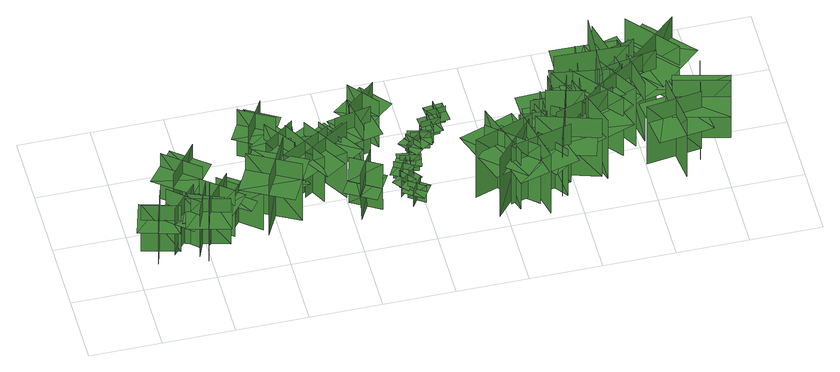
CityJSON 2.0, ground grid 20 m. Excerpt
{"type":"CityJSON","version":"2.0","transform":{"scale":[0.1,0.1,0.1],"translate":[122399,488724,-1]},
"CityObjects":{
"tree1":{"type":"SolitaryVegetationObject","geometry":[{"type":"MultiSurface","lod":"1","boundaries":[[[0,1,2]],[[0,2,3]],[[4,5,6]],[[4,6,7]],[[8,9,10]],[[8,10,11]],[[8,12,13]],[[8,13,9]]]}]},
"tree2":{"type":"SolitaryVegetationObject","geometry":[{"type":"MultiSurface","lod":"1","boundaries":[[[14,15,16]],[[14,16,17]],[[18,19,20]],[[18,20,21]],[[22,23,24]],[[22,24,25]],[[22,26,27]],[[22,27,23]]]}]},
"tree3":{"type":"SolitaryVegetationObject","geometry":[{"type":"MultiSurface","lod":"1","boundaries":[[[28,29,30]],[[28,30,31]],[[32,33,34]],[[32,34,35]],[[36,37,38]],[[36,38,39]],[[36,40,41]],[[36,41,37]]]}]},
"tree4":{"type":"SolitaryVegetationObject","geometry":[{"type":"MultiSurface","lod":"1","boundaries":[[[42,43,44]],[[42,44,45]],[[46,47,48]],[[46,48,49]],[[50,51,52]],[[50,52,53]],[[50,53,54]],[[50,54,55]]]}]},
"tree5":{"type":"SolitaryVegetationObject","geometry":[{"type":"MultiSurface","lod":"1","boundaries":[[[56,57,58]],[[56,58,59]],[[60,61,62]],[[60,62,63]],[[64,65,66]],[[64,66,67]],[[64,67,68]],[[64,68,69]]]}]},
"tree6":{"type":"SolitaryVegetationObject","geometry":[{"type":"MultiSurface","lod":"1","boundaries":[[[70,71,72]],[[70,72,73]],[[74,75,76]],[[74,76,77]],[[78,79,80]],[[78,80,81]],[[78,82,83]],[[78,83,79]]]}]},
"tree7":{"type":"SolitaryVegetationObject","geometry":[{"type":"MultiSurface","lod":"1","boundaries":[[[84,85,86]],[[84,86,87]],[[88,89,90]],[[88,90,91]],[[92,93,94]],[[92,94,95]],[[92,95,96]],[[92,96,97]]]}]},
"tree8":{"type":"SolitaryVegetationObject","geometry":[{"type":"MultiSurface","lod":"1","boundaries":[[[98,99,100]],[[98,100,101]],[[102,103,104]],[[102,104,105]],[[106,107,108]],[[106,108,109]],[[106,109,110]],[[106,110,111]]]}]},
"tree9":{"type":"SolitaryVegetationObject","geometry":[{"type":"MultiSurface","lod":"1","boundaries":[[[112,113,114]],[[112,114,115]],[[116,117,118]],[[116,118,119]],[[120,121,122]],[[120,122,123]],[[120,124,125]],[[120,125,121]]]}]},
"tree10":{"type":"SolitaryVegetationObject","geometry":[{"type":"MultiSurface","lod":"1","boundaries":[[[126,127,128]],[[126,128,129]],[[130,131,132]],[[130,132,133]],[[134,135,136]],[[134,136,137]],[[134,138,139]],[[134,139,135]]]}]},
"tree11":{"type":"SolitaryVegetationObject","geometry":[{"type":"MultiSurface","lod":"1","boundaries":[[[140,141,142]],[[140,142,143]],[[144,145,146]],[[144,146,147]],[[148,149,150]],[[148,150,151]],[[148,151,152]],[[148,152,153]]]}]},
"tree12":{"type":"SolitaryVegetationObject","geometry":[{"type":"MultiSurface","lod":"1","boundaries":[[[154,155,156]],[[154,156,157]],[[158,159,160]],[[158,160,161]],[[162,163,164]],[[162,164,165]],[[162,166,167]],[[162,167,163]]]}]},
"tree13":{"type":"SolitaryVegetationObject","geometry":[{"type":"MultiSurface","lod":"1","boundaries":[[[168,169,170]],[[168,170,171]],[[172,173,174]],[[172,174,175]],[[176,177,178]],[[176,178,179]],[[176,179,180]],[[176,180,181]]]}]},
"tree14":{"type":"SolitaryVegetationObject","geometry":[{"type":"MultiSurface","lod":"1","boundaries":[[[182,183,184]],[[182,184,185]],[[186,187,188]],[[186,188,189]],[[190,191,192]],[[190,192,193]],[[190,193,194]],[[190,194,195]]]}]},
"tree15":{"type":"SolitaryVegetationObject","geometry":[{"type":"MultiSurface","lod":"1","boundaries":[[[196,197,198]],[[196,198,199]],[[200,201,202]],[[200,202,203]],[[204,205,206]],[[204,206,207]],[[204,208,209]],[[204,209,205]]]}]},
"tree16":{"type":"SolitaryVegetationObject","geometry":[{"type":"MultiSurface","lod":"1","boundaries":[[[210,211,212]],[[210,212,213]],[[214,215,216]],[[214,216,217]],[[218,219,215]],[[218,215,214]],[[220,221,211]],[[220,211,210]],[[210,211,222]],[[210,222,223]],[[210,224,225]],[[210,225,211]]]}]},
"tree17":{"type":"SolitaryVegetationObject","geometry":[{"type":"MultiSurface","lod":"1","boundaries":[[[226,227,228]],[[226,228,229]],[[230,231,232]],[[230,232,233]],[[234,235,236]],[[234,236,237]],[[234,238,239]],[[234,239,235]]]}]},
"tree18":{"type":"SolitaryVegetationObject","geometry":[{"type":"MultiSurface","lod":"1","boundaries":[[[240,241,242]],[[240,242,243]],[[244,245,246]],[[244,246,247]],[[248,249,250]],[[248,250,251]],[[248,252,253]],[[248,253,249]]]}]},
"tree19":{"type":"SolitaryVegetationObject","geometry":[{"type":"MultiSurface","lod":"1","boundaries":[[[254,255,256]],[[254,256,257]],[[258,259,260]],[[258,260,261]],[[262,263,264]],[[262,264,265]],[[262,265,266]],[[262,266,267]]]}]},
"tree20":{"type":"SolitaryVegetationObject","geometry":[{"type":"MultiSurface","lod":"1","boundaries":[[[268,269,270]],[[268,270,271]],[[272,273,274]],[[272,274,275]],[[276,277,278]],[[276,278,279]],[[276,279,280]],[[276,280,281]]]}]},
"tree21":{"type":"SolitaryVegetationObject","geometry":[{"type":"MultiSurface","lod":"1","boundaries":[[[282,283,284]],[[282,284,285]],[[286,287,288]],[[286,288,289]],[[290,291,292]],[[290,292,293]],[[290,293,294]],[[290,294,295]]]}]},
"tree22":{"type":"SolitaryVegetationObject","geometry":[{"type":"MultiSurface","lod":"1","boundaries":[[[296,297,298]],[[296,298,299]],[[300,301,302]],[[300,302,303]],[[304,305,306]],[[304,306,307]],[[304,307,308]],[[304,308,309]]]}]},
"tree23":{"type":"SolitaryVegetationObject","geometry":[{"type":"MultiSurface","lod":"1","boundaries":[[[310,311,312]],[[310,312,313]],[[314,315,316]],[[314,316,317]],[[318,319,320]],[[318,320,321]],[[318,321,322]],[[318,322,323]]]}]},
"tree24":{"type":"SolitaryVegetationObject","geometry":[{"type":"MultiSurface","lod":"1","boundaries":[[[324,325,326]],[[324,326,327]],[[328,329,330]],[[328,330,331]],[[332,333,334]],[[332,334,335]],[[332,335,336]],[[332,336,337]]]}]},
"tree25":{"type":"SolitaryVegetationObject","geometry":[{"type":"MultiSurface","lod":"1","boundaries":[[[338,339,340]],[[338,340,341]],[[342,343,344]],[[342,344,345]],[[346,347,348]],[[346,348,349]],[[346,349,350]],[[346,350,351]]]}]},
"tree26":{"type":"SolitaryVegetationObject","geometry":[{"type":"MultiSurface","lod":"1","boundaries":[[[352,353,354]],[[352,354,355]],[[356,357,358]],[[356,358,359]],[[360,361,362]],[[360,362,363]],[[360,363,364]],[[360,364,365]]]}]},
"tree27":{"type":"SolitaryVegetationObject","geometry":[{"type":"MultiSurface","lod":"1","boundaries":[[[366,367,368]],[[366,368,369]],[[370,371,372]],[[370,372,373]],[[374,375,376]],[[374,376,377]],[[374,377,378]],[[374,378,379]]]}]},
"tree28":{"type":"SolitaryVegetationObject","geometry":[{"type":"MultiSurface","lod":"1","boundaries":[[[380,381,382]],[[380,382,383]],[[384,385,386]],[[384,386,387]],[[388,389,390]],[[388,390,391]],[[388,392,393]],[[388,393,389]]]}]},
"tree29":{"type":"SolitaryVegetationObject","geometry":[{"type":"MultiSurface","lod":"1","boundaries":[[[394,395,396]],[[394,396,397]],[[398,399,400]],[[398,400,401]],[[402,403,404]],[[402,404,405]],[[402,405,406]],[[402,406,407]]]}]},
"tree30":{"type":"SolitaryVegetationObject","geometry":[{"type":"MultiSurface","lod":"1","boundaries":[[[408,409,410]],[[408,410,411]],[[412,413,414]],[[412,414,415]],[[416,417,418]],[[416,418,419]],[[416,419,420]],[[416,420,421]]]}]},
"tree31":{"type":"SolitaryVegetationObject","geometry":[{"type":"MultiSurface","lod":"1","boundaries":[[[422,423,424]],[[422,424,425]],[[426,427,428]],[[426,428,429]],[[430,431,432]],[[430,432,433]],[[430,433,434]],[[430,434,435]]]}]},
"tree32":{"type":"SolitaryVegetationObject","geometry":[{"type":"MultiSurface","lod":"1","boundaries":[[[436,437,438]],[[436,438,439]],[[440,441,442]],[[440,442,443]],[[444,445,446]],[[444,446,447]],[[444,447,448]],[[444,448,449]]]}]},
"tree33":{"type":"SolitaryVegetationObject","geometry":[{"type":"MultiSurface","lod":"1","boundaries":[[[450,451,452]],[[450,452,453]],[[454,455,456]],[[454,456,457]],[[458,459,460]],[[458,460,461]],[[458,462,463]],[[458,463,459]]]}]},
"tree34":{"type":"SolitaryVegetationObject","geometry":[{"type":"MultiSurface","lod":"1","boundaries":[[[464,465,466]],[[464,466,467]],[[468,469,470]],[[468,470,471]],[[472,473,474]],[[472,474,475]],[[472,476,477]],[[472,477,473]]]}]},
"tree35":{"type":"SolitaryVegetationObject","geometry":[{"type":"MultiSurface","lod":"1","boundaries":[[[478,479,480]],[[478,480,481]],[[482,483,484]],[[482,484,485]],[[486,487,488]],[[486,488,489]],[[486,490,491]],[[486,491,487]]]}]},
"tree36":{"type":"SolitaryVegetationObject","geometry":[{"type":"MultiSurface","lod":"1","boundaries":[[[492,493,494]],[[492,494,495]],[[496,497,498]],[[496,498,499]],[[500,501,502]],[[500,502,503]],[[500,503,504]],[[500,504,505]]]}]},
"tree37":{"type":"SolitaryVegetationObject","geometry":[{"type":"MultiSurface","lod":"1","boundaries":[[[506,507,508]],[[506,508,509]],[[510,511,512]],[[510,512,513]],[[514,515,516]],[[514,516,517]],[[514,517,518]],[[514,518,519]]]}]},
"tree38":{"type":"SolitaryVegetationObject","geometry":[{"type":"MultiSurface","lod":"1","boundaries":[[[520,521,522]],[[520,522,523]],[[524,525,526]],[[524,526,527]],[[528,529,525]],[[528,525,524]],[[530,531,521]],[[530,521,520]],[[532,533,534]],[[532,534,535]],[[536,537,538]],[[536,538,539]]]}]},
"tree39":{"type":"SolitaryVegetationObject","geometry":[{"type":"MultiSurface","lod":"1","boundaries":[[[540,541,542]],[[540,542,543]],[[544,545,546]],[[544,546,547]],[[548,549,550]],[[548,550,551]],[[548,552,553]],[[548,553,549]]]}]},
"tree40":{"type":"SolitaryVegetationObject","geometry":[{"type":"MultiSurface","lod":"1","boundaries":[[[554,555,556]],[[554,556,557]],[[558,559,560]],[[558,560,561]],[[562,563,564]],[[562,564,565]],[[562,565,566]],[[562,566,567]]]}]},
"tree41":{"type":"SolitaryVegetationObject","geometry":[{"type":"MultiSurface","lod":"1","boundaries":[[[568,569,570]],[[568,570,571]],[[572,573,574]],[[572,574,575]],[[576,577,578]],[[576,578,579]],[[576,579,580]],[[576,580,581]]]}]},
"tree42":{"type":"SolitaryVegetationObject","geometry":[{"type":"MultiSurface","lod":"1","boundaries":[[[582,583,584]],[[582,584,585]],[[586,587,588]],[[586,588,589]],[[590,591,592]],[[590,592,593]],[[590,593,594]],[[590,594,595]]]}]},
"tree43":{"type":"SolitaryVegetationObject","geometry":[{"type":"MultiSurface","lod":"1","boundaries":[[[596,597,598]],[[596,598,599]],[[600,601,602]],[[600,602,603]],[[604,605,601]],[[604,601,600]],[[606,607,597]],[[606,597,596]],[[596,597,608]],[[596,608,609]],[[596,610,611]],[[596,611,597]]]}]},
"tree44":{"type":"SolitaryVegetationObject","geometry":[{"type":"MultiSurface","lod":"1","boundaries":[[[612,613,614]],[[612,614,615]],[[616,617,618]],[[616,618,619]],[[620,621,622]],[[620,622,623]],[[620,623,624]],[[620,624,625]]]}]},
"tree45":{"type":"SolitaryVegetationObject","geometry":[{"type":"MultiSurface","lod":"1","boundaries":[[[626,627,628]],[[626,628,629]],[[630,631,632]],[[630,632,633]],[[634,635,636]],[[634,636,637]],[[634,638,639]],[[634,639,635]]]}]},
"tree46":{"type":"SolitaryVegetationObject","geometry":[{"type":"MultiSurface","lod":"1","boundaries":[[[640,641,642]],[[640,642,643]],[[644,645,646]],[[644,646,647]],[[648,649,650]],[[648,650,651]],[[648,651,652]],[[648,652,653]]]}]},
"tree47":{"type":"SolitaryVegetationObject","geometry":[{"type":"MultiSurface","lod":"1","boundaries":[[[654,655,656]],[[654,656,657]],[[658,659,660]],[[658,660,661]],[[662,663,664]],[[662,664,665]],[[662,665,666]],[[662,666,667]]]}]},
"tree48":{"type":"SolitaryVegetationObject","geometry":[{"type":"MultiSurface","lod":"1","boundaries":[[[668,669,670]],[[668,670,671]],[[672,673,674]],[[672,674,675]],[[676,677,678]],[[676,678,679]],[[676,679,680]],[[676,680,681]]]}]},
"tree49":{"type":"SolitaryVegetationObject","geometry":[{"type":"MultiSurface","lod":"1","boundaries":[[[682,683,684]],[[682,684,685]],[[686,687,688]],[[686,688,689]],[[690,691,692]],[[690,692,693]],[[690,693,694]],[[690,694,695]]]}]},
"tree50":{"type":"SolitaryVegetationObject","geometry":[{"type":"MultiSurface","lod":"1","boundaries":[[[696,697,698]],[[696,698,699]],[[700,701,702]],[[700,702,703]],[[704,705,706]],[[704,706,707]],[[704,708,709]],[[704,709,705]]]}]},
"tree51":{"type":"SolitaryVegetationObject","geometry":[{"type":"MultiSurface","lod":"1","boundaries":[[[710,711,712]],[[710,712,713]],[[714,715,716]],[[714,716,717]],[[718,719,720]],[[718,720,721]],[[718,721,722]],[[718,722,723]]]}]},
"tree52":{"type":"SolitaryVegetationObject","geometry":[{"type":"MultiSurface","lod":"1","boundaries":[[[724,725,726]],[[724,726,727]],[[728,729,730]],[[728,730,731]],[[732,733,734]],[[732,734,735]],[[732,735,736]],[[732,736,737]]]}]},
"tree53":{"type":"SolitaryVegetationObject","geometry":[{"type":"MultiSurface","lod":"1","boundaries":[[[738,739,740]],[[738,740,741]],[[742,743,744]],[[742,744,745]],[[746,747,748]],[[746,748,749]],[[746,750,751]],[[746,751,747]]]}]},
"tree54":{"type":"SolitaryVegetationObject","geometry":[{"type":"MultiSurface","lod":"1","boundaries":[[[752,753,754]],[[752,754,755]],[[756,757,758]],[[756,758,759]],[[760,761,762]],[[760,762,763]],[[760,764,765]],[[760,765,761]]]}]},
"tree55":{"type":"SolitaryVegetationObject","geometry":[{"type":"MultiSurface","lod":"1","boundaries":[[[766,767,768]],[[766,768,769]],[[770,771,772]],[[770,772,773]],[[774,775,776]],[[774,776,777]],[[774,777,778]],[[774,778,779]]]}]},
"tree56":{"type":"SolitaryVegetationObject","geometry":[{"type":"MultiSurface","lod":"1","boundaries":[[[780,781,782]],[[780,782,783]],[[784,785,786]],[[784,786,787]],[[788,789,790]],[[788,790,791]],[[788,791,792]],[[788,792,793]]]}]}
},
"vertices":[
[123,98,21],[22,126,21],[22,126,194],[123,98,194],[83,167,21],[55,67,21],[55,67,194],[83,167,194],[83,167,138],[55,67,138],[110,51,138],[138,152,138],[28,183,138],[0,82,138],
[100,167,22],[178,98,22],[178,98,196],[100,167,196],[105,88,22],[174,165,22],[174,165,196],[105,88,196],[105,88,139],[174,165,139],[132,203,139],[62,125,139],[148,50,139],[217,127,139],
[168,67,23],[207,164,23],[207,164,196],[168,67,196],[242,99,23],[145,138,23],[145,138,196],[242,99,196],[242,99,140],[145,138,140],[124,85,140],[221,46,140],[263,152,140],[166,191,140],
[258,92,23],[140,122,23],[140,122,193],[258,92,193],[217,162,23],[187,44,23],[187,44,193],[217,162,193],[217,162,145],[158,177,145],[128,59,145],[187,44,145],[246,29,145],[276,147,145],
[132,217,22],[207,313,22],[207,313,192],[132,217,192],[213,227,22],[117,301,22],[117,301,192],[213,227,192],[213,227,144],[250,275,144],[154,349,144],[117,301,144],[79,253,144],[176,179,144],
[193,179,25],[275,114,25],[275,114,199],[193,179,199],[203,99,25],[268,181,25],[268,181,199],[203,99,199],[203,99,142],[268,181,142],[223,217,142],[158,135,142],[247,64,142],[312,145,142],
[245,207,24],[354,120,24],[354,120,164],[245,207,164],[256,114,24],[256,114,164],[343,223,164],[343,223,24],[254,199,127],[227,161,127],[315,97,127],[343,135,127],[370,173,127],[281,237,127],
[363,100,23],[435,238,23],[435,238,238],[363,100,238],[462,131,23],[325,203,23],[325,203,238],[462,131,238],[462,131,178],[498,199,178],[360,271,178],[325,203,178],[289,134,178],[426,62,178],
[366,337,19],[419,427,19],[419,427,192],[366,337,192],[444,358,19],[353,410,19],[353,410,192],[444,358,192],[444,358,136],[353,410,136],[325,360,136],[415,308,136],[472,407,136],[382,459,136],
[469,251,24],[408,335,24],[408,335,197],[469,251,197],[481,330,24],[397,268,24],[397,268,197],[481,330,197],[481,330,141],[397,268,141],[431,222,141],[515,284,141],[448,376,141],[363,315,141],
[456,241,30],[472,188,30],[472,188,106],[456,241,106],[439,208,30],[491,224,30],[491,224,106],[439,208,106],[439,208,85],[447,182,85],[500,198,85],[491,224,85],[483,251,85],[430,234,85],
[526,291,26],[441,300,26],[441,300,168],[526,291,168],[484,342,26],[476,257,26],[476,257,168],[484,342,168],[484,342,122],[476,257,122],[522,252,122],[531,337,122],[438,347,122],[429,262,122],
[568,288,28],[430,212,28],[430,212,198],[568,288,198],[460,318,28],[535,180,28],[535,180,198],[460,318,198],[463,313,151],[402,280,151],[472,153,151],[532,186,151],[592,219,151],[523,346,151],
[622,291,29],[489,207,29],[489,207,199],[622,291,199],[512,315,29],[596,181,29],[596,181,199],[512,315,199],[516,309,152],[458,272,152],[535,150,152],[593,187,152],[651,223,152],[574,346,152],
[620,320,27],[547,276,27],[547,276,169],[620,320,169],[556,336,27],[600,263,27],[600,263,169],[556,336,169],[556,336,123],[600,263,123],[640,287,123],[596,360,123],[516,312,123],[560,238,123],
[612,97,112],[659,178,112],[617,202,112],[570,121,112],[594,159,112],[675,112,112],[678,117,197],[597,164,197],[597,164,26],[678,117,26],[615,95,26],[662,176,26],[659,178,197],[612,97,197],[653,73,112],[700,154,112],
[595,313,23],[697,334,23],[697,334,196],[595,313,196],[662,269,23],[641,372,23],[641,372,196],[662,269,196],[662,269,140],[641,372,140],[585,360,140],[606,258,140],[718,281,140],[697,383,140],
[644,356,19],[724,423,19],[724,423,192],[644,356,192],[724,350,19],[657,429,19],[657,429,192],[724,350,192],[724,350,136],[657,429,136],[613,393,136],[680,313,136],[768,386,136],[700,466,136],
[742,196,18],[742,196,80],[777,155,80],[777,155,18],[778,192,18],[778,192,80],[739,158,80],[739,158,18],[784,198,60],[766,218,60],[718,176,60],[736,155,60],[753,135,60],[801,177,60],
[761,118,16],[761,118,78],[791,163,78],[791,163,16],[755,154,16],[755,154,78],[798,125,78],[798,125,16],[748,158,58],[733,136,58],[787,101,58],[802,123,58],[816,145,58],[763,181,58],
[735,230,20],[735,230,82],[782,204,82],[782,204,20],[770,239,20],[770,239,82],[745,194,82],[745,194,20],[774,246,62],[750,259,62],[719,203,62],[743,190,62],[766,177,62],[797,233,62],
[778,220,17],[778,220,79],[786,273,79],[786,273,17],[757,250,17],[757,250,79],[808,242,79],[808,242,17],[749,251,59],[745,224,59],[809,215,59],[813,241,59],[817,268,59],[753,277,59],
[827,316,19],[827,316,81],[784,284,81],[784,284,19],[821,281,19],[821,281,81],[790,322,81],[790,322,19],[826,274,61],[848,291,61],[809,342,61],[787,326,61],[766,309,61],[805,258,61],
[824,296,17],[824,296,79],[834,348,79],[834,348,17],[804,326,17],[804,326,79],[855,317,79],[855,317,17],[796,327,58],[791,301,58],[855,289,58],[859,316,58],[864,342,58],[801,353,58],
[841,361,13],[841,361,75],[895,366,75],[895,366,13],[865,388,13],[865,388,75],[870,337,75],[870,337,13],[864,396,55],[838,393,55],[844,329,55],[870,332,55],[897,335,55],[891,399,55],
[918,402,15],[918,402,77],[865,396,77],[865,396,15],[895,374,15],[895,374,77],[889,426,77],[889,426,15],[896,366,57],[922,369,57],[916,433,57],[889,430,57],[862,427,57],[869,364,57],
[1038,54,3],[982,221,3],[982,221,222],[1038,54,222],[1100,180,3],[933,123,3],[933,123,222],[1100,180,222],[1047,68,151],[1123,96,151],[1064,262,151],[987,234,151],[910,207,151],[970,41,151],
[968,169,5],[1093,60,5],[1093,60,224],[968,169,224],[978,38,5],[1087,163,5],[1087,163,224],[978,38,224],[979,160,168],[1093,60,168],[1136,110,168],[1022,209,168],[936,110,168],[1050,11,168],
[1077,156,9],[1077,156,71],[1052,203,71],[1052,203,9],[1042,167,9],[1042,167,71],[1088,191,71],[1088,191,9],[1035,163,50],[1048,140,50],[1105,170,50],[1092,193,50],[1080,217,50],[1023,187,50],
[1189,114,8],[1018,73,8],[1018,73,228],[1189,114,228],[1070,187,8],[1111,16,8],[1111,16,228],[1070,187,228],[1176,123,157],[1155,202,157],[985,158,157],[1005,79,157],[1026,0,157],[1196,45,157],
[1106,178,7],[1106,178,69],[1075,222,69],[1075,222,7],[1070,185,7],[1070,185,69],[1112,215,69],[1112,215,7],[1064,180,49],[1079,159,49],[1132,196,49],[1116,218,49],[1100,240,49],[1048,202,49],
[1083,185,8],[1131,157,8],[1131,157,85],[1083,185,85],[1092,149,8],[1120,197,8],[1120,197,85],[1092,149,85],[1092,149,63],[1116,135,63],[1144,183,63],[1120,197,63],[1096,211,63],[1068,163,63],
[1170,67,10],[1107,150,10],[1107,150,183],[1170,67,183],[1180,146,10],[1098,83,10],[1098,83,183],[1180,146,183],[1180,146,126],[1098,83,126],[1133,37,126],[1215,101,126],[1146,191,126],[1063,128,126],
[1126,258,3],[1168,136,3],[1168,136,176],[1126,258,176],[1081,166,3],[1204,208,3],[1204,208,176],[1081,166,176],[1129,248,131],[1168,136,131],[1217,152,131],[1178,265,131],[1081,231,131],[1120,119,131],
[1151,301,2],[1146,172,2],[1146,172,174],[1151,301,174],[1076,231,2],[1206,226,2],[1206,226,174],[1076,231,174],[1151,290,130],[1146,172,130],[1197,169,130],[1202,288,130],[1099,292,130],[1095,174,130],
[1274,117,5],[1106,170,5],[1106,170,224],[1274,117,224],[1209,241,5],[1156,73,5],[1156,73,224],[1209,241,224],[1267,132,153],[1290,210,153],[1121,260,153],[1098,182,153],[1075,104,153],[1244,54,153],
[1190,203,6],[1190,203,176],[1183,350,176],[1183,350,6],[1118,271,6],[1118,271,176],[1260,278,176],[1260,278,6],[1096,270,121],[1100,197,121],[1276,205,121],[1273,278,121],[1269,352,121],[1093,344,121],
[1216,267,58],[1188,167,58],[1186,167,253],[1215,267,253],[1148,229,59],[1247,201,59],[1248,201,253],[1148,229,253],[1148,229,7],[1248,201,7],[1215,267,7],[1187,167,7],[1215,267,153],[1187,167,153],[1238,153,172],[1266,253,172],[1191,181,184],[1211,256,184],[1174,266,195],[1153,191,195],
[1177,132,6],[1249,208,6],[1249,208,179],[1177,132,179],[1257,134,6],[1181,207,6],[1181,207,179],[1257,134,179],[1257,134,123],[1181,207,123],[1142,165,123],[1217,93,123],[1296,176,123],[1221,248,123],
[1220,334,4],[1189,199,4],[1189,199,176],[1220,334,176],[1127,275,4],[1262,244,4],[1262,244,176],[1127,275,176],[1209,327,120],[1146,340,120],[1118,205,120],[1180,192,120],[1243,179,120],[1271,314,120],
[1232,277,8],[1232,277,70],[1201,320,70],[1201,320,8],[1196,283,8],[1196,283,70],[1238,313,70],[1238,313,8],[1190,279,50],[1205,257,50],[1257,294,50],[1242,316,50],[1226,338,50],[1174,300,50],
[1163,169,4],[1330,225,4],[1330,225,224],[1163,169,224],[1288,107,4],[1232,274,4],[1232,274,224],[1288,107,224],[1177,161,153],[1204,84,153],[1370,143,153],[1343,219,153],[1316,296,153],[1150,237,153],
[1221,309,93],[1261,225,93],[1305,245,93],[1265,330,93],[1283,289,93],[1198,249,93],[1201,243,179],[1285,283,179],[1285,283,7],[1201,243,7],[1218,307,7],[1258,223,7],[1261,225,179],[1221,309,179],[1179,289,93],[1219,204,93],
[1233,296,8],[1233,296,70],[1257,344,70],[1257,344,8],[1222,331,8],[1222,331,70],[1268,308,70],[1268,308,8],[1215,334,50],[1203,311,50],[1260,282,50],[1272,306,50],[1284,329,50],[1227,358,50],
[1348,292,2],[1184,316,2],[1184,316,221],[1348,292,221],[1269,396,2],[1246,233,2],[1246,233,221],[1269,396,221],[1334,294,165],[1184,316,165],[1175,251,165],[1325,230,165],[1343,359,165],[1194,380,165],
[1375,303,4],[1240,190,4],[1240,190,223],[1375,303,223],[1235,315,4],[1348,180,4],[1348,180,223],[1235,315,223],[1358,306,153],[1305,367,153],[1172,252,153],[1225,190,153],[1279,129,153],[1412,244,153],
[1318,452,2],[1309,251,2],[1309,251,253],[1318,452,253],[1200,344,2],[1401,336,2],[1401,336,253],[1200,344,253],[1303,441,172],[1210,443,172],[1205,242,172],[1298,239,172],[1391,237,172],[1396,438,172],
[1435,323,5],[1284,233,5],[1284,233,224],[1435,323,224],[1300,358,5],[1389,206,5],[1389,206,224],[1300,358,224],[1420,328,153],[1377,397,153],[1227,305,153],[1270,236,153],[1312,167,153],[1462,259,153],
[1343,365,10],[1343,365,72],[1333,417,72],[1333,417,10],[1314,386,10],[1314,386,72],[1364,395,72],[1364,395,10],[1306,384,52],[1311,358,52],[1374,370,52],[1369,396,52],[1364,422,52],[1301,411,52],
[1331,456,4],[1372,296,4],[1372,296,223],[1331,456,223],[1265,343,4],[1426,384,4],[1426,384,223],[1265,343,223],[1334,442,166],[1372,296,166],[1436,312,166],[1398,459,166],[1271,426,166],[1309,279,166],
[1301,297,4],[1474,331,4],[1474,331,223],[1301,297,223],[1417,219,4],[1383,392,4],[1383,392,223],[1417,219,223],[1314,287,152],[1332,207,152],[1504,245,152],[1486,324,152],[1469,404,152],[1297,366,152],
[1555,153,7],[1401,133,7],[1401,133,223],[1555,153,223],[1473,216,7],[1493,62,7],[1493,62,223],[1473,216,223],[1473,216,162],[1397,206,162],[1416,52,162],[1493,62,162],[1570,72,162],[1550,226,162],
[1406,358,7],[1411,441,7],[1411,441,117],[1406,358,117],[1455,402,7],[1372,407,7],[1372,407,117],[1455,402,117],[1406,366,89],[1411,441,89],[1379,443,89],[1374,368,89],[1439,363,89],[1444,439,89],
[1445,382,9],[1433,316,9],[1433,316,119],[1445,382,119],[1403,352,9],[1468,340,9],[1468,340,119],[1403,352,119],[1403,352,83],[1468,340,83],[1475,376,83],[1410,388,83],[1396,317,83],[1462,305,83],
[1421,460,6],[1537,328,6],[1537,328,225],[1421,460,225],[1412,321,6],[1544,437,6],[1544,437,225],[1412,321,225],[1419,444,154],[1359,389,154],[1477,259,154],[1537,314,154],[1597,368,154],[1479,499,154],
[1577,264,8],[1542,113,8],[1542,113,224],[1577,264,224],[1489,210,8],[1640,174,8],[1640,174,224],[1489,210,224],[1489,210,164],[1471,135,164],[1622,99,164],[1640,174,164],[1658,250,164],[1507,285,164]
]}
